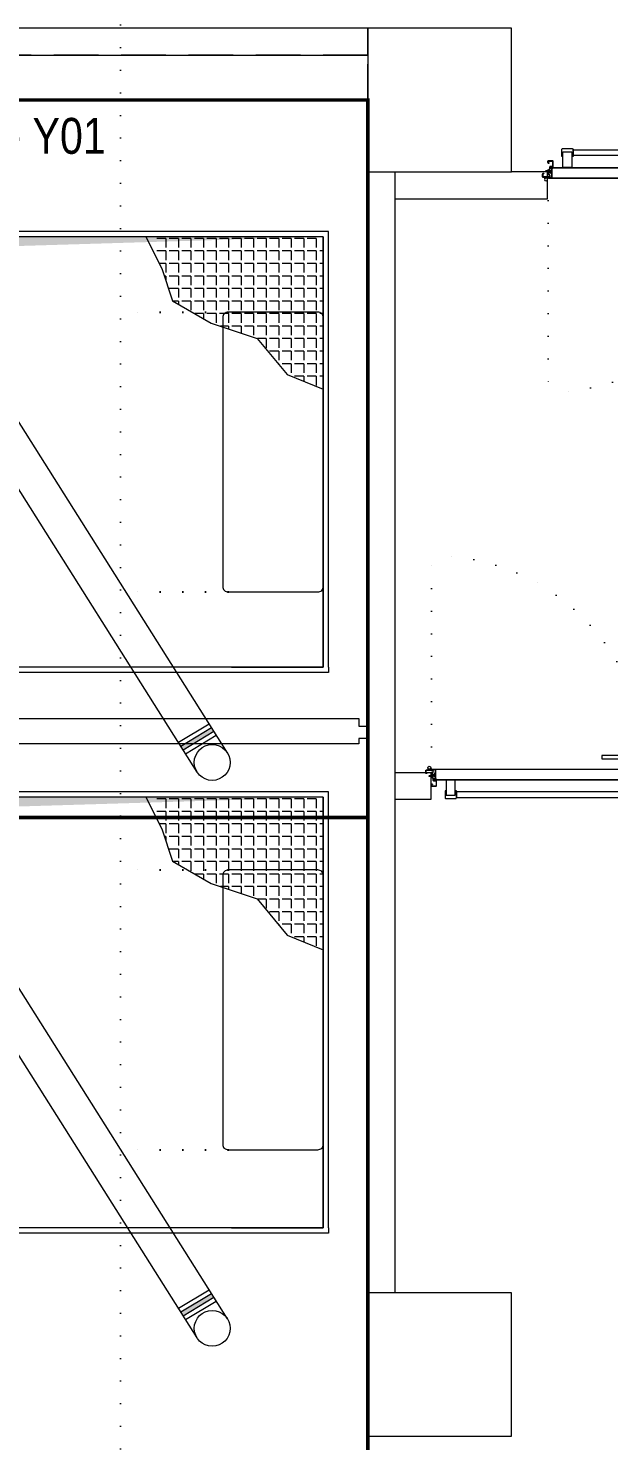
# Model space of a CAD drawing. Header units: metres. Extents: x -13194 to 152406, y -14653 to 29421.
# Drawn here: x 4171 to 4494, y 5682 to 6470 of the extents above; entities that cross this region are included whole.
import ezdxf

# ---------------------------------------------------------------- set-up
doc = ezdxf.new("R2010")
doc.units = ezdxf.units.M
doc.header["$LTSCALE"] = 100
doc.header["$MEASUREMENT"] = 0
doc.linetypes.add('DOT2', pattern=[0.125, 0, -0.125])
doc.linetypes.add('HIDDEN', pattern=[0.375, 0.25, -0.125])
doc.layers.get('0').update_dxf_attribs({"color": 9, "lineweight": 9})
for name, color, linetype, lineweight in [('00', 9, 'Continuous', 9), ('01', 9, 'Continuous', 9), ('06D', 9, 'Continuous', 9), ('10', 9, 'Continuous', 9), ('14', 9, 'Continuous', 9), ('20', 9, 'DOT2', 9), ('21', 9, 'Continuous', 9)]:
    doc.layers.add(name, color=color, linetype=linetype, lineweight=lineweight)
doc.styles.add('MuuM_TEXT-STANDART', font='ARIALN.TTF')

# ---------------------------------------------------------------- blocks, each defined once
blk = doc.blocks.new('p-kolon_80x80')
blk.add_lwpolyline([(-40, -40), (40, -40), (40, 40), (-40, 40)], close=True)
blk = doc.blocks.new('2.bod.sitatik')
at = {"layer": '01'}
for p in [(4400, -2200), (4400, -2905)]:
    blk.add_blockref('p-kolon_80x80', p, dxfattribs=at)
blk = doc.blocks.new('p-işyeri')
at = {"color": 0, "const_width": 2}
blk.add_lwpolyline([(200, 0), (200, 700), (-200, 700), (-200, 0)], close=True, dxfattribs=at)
blk = doc.blocks.new('p-mekanik_boyahane_mahal13')
blk.add_hatch(color=256).paths.add_polyline_path([(515.13, -43.07), (513.8, -40.95), (530.92, -30.6), (532.24, -32.72)])
blk.add_hatch(color=256).paths.add_polyline_path([(515.13, -43.07), (513.8, -40.95), (530.92, -30.6), (532.24, -32.72)])
blk.add_hatch(color=256).paths.add_polyline_path([(515.13, -43.07), (513.8, -40.95), (530.92, -30.6), (532.24, -32.72)])
for p, q in [((596, 246), (0, 246)), ((596, 3), (596, 246)), ((593, 243), (3, 243)), ((494.31, 243), (503.23, 225.37)), ((505.45, 242.09), (500.37, 242.09)), ((505.45, 242.09), (505.45, 237.01)), ((512.43, 242.09), (507.35, 242.09)), ((512.43, 242.09), (512.43, 237.01)), ((519.42, 242.09), (514.34, 242.09)), ((519.42, 242.09), (519.42, 237.01)), ((526.4, 242.09), (521.32, 242.09)), ((526.4, 242.09), (526.4, 237.01)), ((533.39, 242.09), (528.31, 242.09)), ((533.39, 242.09), (533.39, 237.01)), ((540.37, 242.09), (535.29, 242.09)), ((540.37, 242.09), (540.37, 237.01)), ((547.36, 242.09), (542.28, 242.09)), ((547.36, 242.09), (547.36, 237.01)), ((554.34, 242.09), (549.26, 242.09)), ((554.34, 242.09), (554.34, 237.01)), ((561.33, 242.09), (556.25, 242.09)), ((561.33, 242.09), (561.33, 237.01)), ((568.31, 242.09), (563.23, 242.09)), ((568.31, 242.09), (568.31, 237.01)), ((575.3, 242.09), (570.22, 242.09)), ((575.3, 242.09), (575.3, 237.01)), ((582.28, 242.09), (577.2, 242.09)), ((582.28, 242.09), (582.28, 237.01)), ((589.27, 242.09), (584.19, 242.09)), ((589.27, 242.09), (589.27, 237.01)), ((593, 3), (593, 243)), ((505.45, 235.1), (500.37, 235.1)), ((505.45, 235.1), (505.45, 230.02)), ((512.43, 235.1), (507.35, 235.1)), ((512.43, 235.1), (512.43, 230.02)), ((519.42, 235.1), (514.34, 235.1)), ((519.42, 235.1), (519.42, 230.02)), ((526.4, 235.1), (521.32, 235.1)), ((526.4, 235.1), (526.4, 230.02)), ((533.39, 235.1), (528.31, 235.1)), ((533.39, 235.1), (533.39, 230.02)), ((540.37, 235.1), (535.29, 235.1)), ((540.37, 235.1), (540.37, 230.02)), ((547.36, 235.1), (542.28, 235.1)), ((547.36, 235.1), (547.36, 230.02)), ((554.34, 235.1), (549.26, 235.1)), ((554.34, 235.1), (554.34, 230.02)), ((561.33, 235.1), (556.25, 235.1)), ((561.33, 235.1), (561.33, 230.02)), ((568.31, 235.1), (563.23, 235.1)), ((568.31, 235.1), (568.31, 230.02)), ((575.3, 235.1), (570.22, 235.1)), ((575.3, 235.1), (575.3, 230.02)), ((582.28, 235.1), (577.2, 235.1)), ((582.28, 235.1), (582.28, 230.02)), ((589.27, 235.1), (584.19, 235.1)), ((589.27, 235.1), (589.27, 230.02)), ((593, 235.1), (591.17, 235.1)), ((505.45, 228.12), (501.77, 228.12)), ((503.23, 225.37), (509.23, 207.36)), ((505.45, 221.13), (504.64, 221.13)), ((505.45, 228.12), (505.45, 223.04)), ((505.45, 221.13), (505.45, 218.72)), ((512.43, 228.12), (507.35, 228.12)), ((512.43, 221.13), (507.35, 221.13)), ((512.43, 228.12), (512.43, 223.04)), ((512.43, 221.13), (512.43, 216.05)), ((519.42, 228.12), (514.34, 228.12)), ((519.42, 221.13), (514.34, 221.13)), ((519.42, 228.12), (519.42, 223.04)), ((519.42, 221.13), (519.42, 216.05)), ((526.4, 228.12), (521.32, 228.12)), ((526.4, 221.13), (521.32, 221.13)), ((526.4, 228.12), (526.4, 223.04)), ((526.4, 221.13), (526.4, 216.05)), ((533.39, 228.12), (528.31, 228.12)), ((533.39, 221.13), (528.31, 221.13)), ((533.39, 228.12), (533.39, 223.04)), ((533.39, 221.13), (533.39, 216.05)), ((540.37, 228.12), (535.29, 228.12)), ((540.37, 221.13), (535.29, 221.13)), ((540.37, 228.12), (540.37, 223.04)), ((540.37, 221.13), (540.37, 216.05)), ((547.36, 228.12), (542.28, 228.12)), ((547.36, 221.13), (542.28, 221.13)), ((547.36, 228.12), (547.36, 223.04)), ((547.36, 221.13), (547.36, 216.05)), ((554.34, 228.12), (549.26, 228.12)), ((554.34, 221.13), (549.26, 221.13)), ((554.34, 228.12), (554.34, 223.04)), ((554.34, 221.13), (554.34, 216.05)), ((561.33, 228.12), (556.25, 228.12)), ((561.33, 221.13), (556.25, 221.13)), ((561.33, 228.12), (561.33, 223.04)), ((561.33, 221.13), (561.33, 216.05)), ((568.31, 228.12), (563.23, 228.12)), ((568.31, 221.13), (563.23, 221.13)), ((568.31, 228.12), (568.31, 223.04)), ((568.31, 221.13), (568.31, 216.05)), ((575.3, 228.12), (570.22, 228.12)), ((575.3, 221.13), (570.22, 221.13)), ((575.3, 228.12), (575.3, 223.04)), ((575.3, 221.13), (575.3, 216.05)), ((582.28, 228.12), (577.2, 228.12)), ((582.28, 221.13), (577.2, 221.13)), ((582.28, 228.12), (582.28, 223.04)), ((582.28, 221.13), (582.28, 216.05)), ((589.27, 228.12), (584.19, 228.12)), ((589.27, 221.13), (584.19, 221.13)), ((589.27, 228.12), (589.27, 223.04)), ((589.27, 221.13), (589.27, 216.05)), ((593, 228.12), (591.17, 228.12)), ((593, 221.13), (591.17, 221.13)), ((512.43, 214.15), (507.35, 214.15)), ((512.43, 214.15), (512.43, 209.07)), ((519.42, 214.15), (514.34, 214.15)), ((519.42, 214.15), (519.42, 209.07)), ((526.4, 214.15), (521.32, 214.15)), ((526.4, 214.15), (526.4, 209.07)), ((533.39, 214.15), (528.31, 214.15)), ((533.39, 214.15), (533.39, 209.07)), ((540.37, 214.15), (535.29, 214.15)), ((540.37, 214.15), (540.37, 209.07)), ((547.36, 214.15), (542.28, 214.15)), ((547.36, 214.15), (547.36, 209.07)), ((554.34, 214.15), (549.26, 214.15)), ((554.34, 214.15), (554.34, 209.07)), ((561.33, 214.15), (556.25, 214.15)), ((561.33, 214.15), (561.33, 209.07)), ((568.31, 214.15), (563.23, 214.15)), ((568.31, 214.15), (568.31, 209.07)), ((575.3, 214.15), (570.22, 214.15)), ((575.3, 214.15), (575.3, 209.07)), ((582.28, 214.15), (577.2, 214.15)), ((582.28, 214.15), (582.28, 209.07)), ((589.27, 214.15), (584.19, 214.15)), ((589.27, 214.15), (589.27, 209.07)), ((593, 214.15), (591.17, 214.15)), ((509.23, 207.36), (530.66, 194.93)), ((512.43, 207.16), (509.58, 207.16)), ((512.43, 207.16), (512.43, 205.5)), ((519.42, 207.16), (514.34, 207.16)), ((519.42, 207.16), (519.42, 202.08)), ((526.4, 207.16), (521.32, 207.16)), ((526.4, 207.16), (526.4, 202.08)), ((533.39, 207.16), (528.31, 207.16)), ((533.39, 207.16), (533.39, 202.08)), ((540.37, 207.16), (535.29, 207.16)), ((540.37, 207.16), (540.37, 202.08)), ((547.36, 207.16), (542.28, 207.16)), ((547.36, 207.16), (547.36, 202.08)), ((554.34, 207.16), (549.26, 207.16)), ((554.34, 207.16), (554.34, 202.08)), ((561.33, 207.16), (556.25, 207.16)), ((561.33, 207.16), (561.33, 202.08)), ((568.31, 207.16), (563.23, 207.16)), ((568.31, 207.16), (568.31, 202.08)), ((575.3, 207.16), (570.22, 207.16)), ((575.3, 207.16), (575.3, 202.08)), ((582.28, 207.16), (577.2, 207.16)), ((582.28, 207.16), (582.28, 202.08)), ((589.27, 207.16), (584.19, 207.16)), ((589.27, 207.16), (589.27, 202.08)), ((593, 207.16), (591.17, 207.16)), ((526.4, 200.18), (521.61, 200.18)), ((526.4, 200.18), (526.4, 197.4)), ((533.39, 200.18), (528.31, 200.18)), ((533.39, 200.18), (533.39, 195.1)), ((540.37, 200.18), (535.29, 200.18)), ((540.37, 200.18), (540.37, 195.1)), ((547.36, 200.18), (542.28, 200.18)), ((547.36, 200.18), (547.36, 195.1)), ((554.34, 200.18), (549.26, 200.18)), ((554.34, 200.18), (554.34, 195.1)), ((561.33, 200.18), (556.25, 200.18)), ((561.33, 200.18), (561.33, 195.1)), ((568.31, 200.18), (563.23, 200.18)), ((568.31, 200.18), (568.31, 195.1)), ((575.3, 200.18), (570.22, 200.18)), ((575.3, 200.18), (575.3, 195.1)), ((582.28, 200.18), (577.2, 200.18)), ((582.28, 200.18), (582.28, 195.1)), ((589.27, 200.18), (584.19, 200.18)), ((589.27, 200.18), (589.27, 195.1)), ((593, 200.18), (591.17, 200.18)), ((530.66, 194.93), (556.37, 186.35)), ((540.37, 193.19), (535.87, 193.19)), ((540.37, 193.19), (540.37, 191.69)), ((547.36, 193.19), (542.28, 193.19)), ((547.36, 193.19), (547.36, 189.36)), ((554.34, 193.19), (549.26, 193.19)), ((554.34, 193.19), (554.34, 188.11)), ((561.33, 193.19), (556.25, 193.19)), ((561.33, 193.19), (561.33, 188.11)), ((568.31, 193.19), (563.23, 193.19)), ((568.31, 193.19), (568.31, 188.11)), ((575.3, 193.19), (570.22, 193.19)), ((575.3, 193.19), (575.3, 188.11)), ((582.28, 193.19), (577.2, 193.19)), ((582.28, 193.19), (582.28, 188.11)), ((589.27, 193.19), (584.19, 193.19)), ((589.27, 193.19), (589.27, 188.11)), ((593, 193.19), (591.17, 193.19)), ((556.37, 186.35), (573.09, 166.2)), ((561.33, 186.21), (556.5, 186.21)), ((561.33, 186.21), (561.33, 181.13)), ((568.31, 186.21), (563.23, 186.21)), ((568.31, 186.21), (568.31, 181.13)), ((575.3, 186.21), (570.22, 186.21)), ((575.3, 186.21), (575.3, 181.13)), ((582.28, 186.21), (577.2, 186.21)), ((582.28, 186.21), (582.28, 181.13)), ((589.27, 186.21), (584.19, 186.21)), ((589.27, 186.21), (589.27, 181.13)), ((593, 186.21), (591.17, 186.21)), ((568.31, 179.22), (563.23, 179.22)), ((568.31, 179.22), (568.31, 174.14)), ((575.3, 179.22), (570.22, 179.22)), ((575.3, 179.22), (575.3, 174.14)), ((582.28, 179.22), (577.2, 179.22)), ((582.28, 179.22), (582.28, 174.14)), ((589.27, 179.22), (584.19, 179.22)), ((589.27, 179.22), (589.27, 174.14)), ((593, 179.22), (591.17, 179.22)), ((568.31, 172.24), (568.08, 172.24)), ((568.31, 172.24), (568.31, 171.96)), ((575.3, 172.24), (570.22, 172.24)), ((573.09, 166.2), (593, 158.04)), ((575.3, 172.24), (575.3, 167.16)), ((582.28, 172.24), (577.2, 172.24)), ((582.28, 172.24), (582.28, 167.16)), ((589.27, 172.24), (584.19, 172.24)), ((589.27, 172.24), (589.27, 167.16)), ((593, 172.24), (591.17, 172.24)), ((539.77, -44.78), (411.87, 158.06)), ((539.77, -44.78), (411.87, 158.06)), ((582.28, 165.25), (577.2, 165.25)), ((582.28, 165.25), (582.28, 162.25)), ((589.27, 165.25), (584.19, 165.25)), ((589.27, 165.25), (589.27, 160.17)), ((593, 165.25), (591.17, 165.25)), ((522.85, -55.45), (399.94, 139.49)), ((522.85, -55.45), (399.94, 139.49)), ((512.57, -38.77), (529.52, -28.53)), ((512.57, -38.77), (529.52, -28.53)), ((512.57, -38.77), (529.52, -28.53)), ((513.8, -40.95), (530.92, -30.6)), ((513.8, -40.95), (530.92, -30.6)), ((513.8, -40.95), (530.92, -30.6)), ((515.13, -43.07), (532.24, -32.72)), ((515.13, -43.07), (532.24, -32.72)), ((515.13, -43.07), (532.24, -32.72)), ((516.45, -45.19), (533.57, -34.84)), ((516.45, -45.19), (533.57, -34.84)), ((516.45, -45.19), (533.57, -34.84))]:
    blk.add_line(p, q)
for points in [[(593, 243), (593, 3), (542.11, 3), (593, 3), (3, 3)], [(596, 3), (596, 0), (0, 0)]]:
    blk.add_lwpolyline(points)
blk.add_circle((531.28, -50.07), 10)
blk.add_circle((531.28, -50.07), 10)
blk.add_circle((531.28, -50.07), 10)
blk.add_solid([(593, 243), (3, 243), (15.71, 225.53), (3, 11)])
blk = doc.blocks.new('p-mekanik_boyahane_mahal14')
blk.add_hatch(color=256).paths.add_polyline_path([(515.13, -46.07), (513.8, -43.95), (530.92, -33.6), (532.24, -35.72)])
blk.add_hatch(color=256).paths.add_polyline_path([(515.13, -46.07), (513.8, -43.95), (530.92, -33.6), (532.24, -35.72)])
blk.add_hatch(color=256).paths.add_polyline_path([(515.13, -46.07), (513.8, -43.95), (530.92, -33.6), (532.24, -35.72)])
for p, q in [((596, 246), (0, 246)), ((596, 3), (596, 246)), ((593, 243), (3, 243)), ((494.31, 243), (503.23, 225.37)), ((505.45, 242.09), (500.37, 242.09)), ((505.45, 242.09), (505.45, 237.01)), ((512.43, 242.09), (507.35, 242.09)), ((512.43, 242.09), (512.43, 237.01)), ((519.42, 242.09), (514.34, 242.09)), ((519.42, 242.09), (519.42, 237.01)), ((526.4, 242.09), (521.32, 242.09)), ((526.4, 242.09), (526.4, 237.01)), ((533.39, 242.09), (528.31, 242.09)), ((533.39, 242.09), (533.39, 237.01)), ((540.37, 242.09), (535.29, 242.09)), ((540.37, 242.09), (540.37, 237.01)), ((547.36, 242.09), (542.28, 242.09)), ((547.36, 242.09), (547.36, 237.01)), ((554.34, 242.09), (549.26, 242.09)), ((554.34, 242.09), (554.34, 237.01)), ((561.33, 242.09), (556.25, 242.09)), ((561.33, 242.09), (561.33, 237.01)), ((568.31, 242.09), (563.23, 242.09)), ((568.31, 242.09), (568.31, 237.01)), ((575.3, 242.09), (570.22, 242.09)), ((575.3, 242.09), (575.3, 237.01)), ((582.28, 242.09), (577.2, 242.09)), ((582.28, 242.09), (582.28, 237.01)), ((589.27, 242.09), (584.19, 242.09)), ((589.27, 242.09), (589.27, 237.01)), ((593, 3), (593, 243)), ((593, 243), (593, 3)), ((505.45, 235.1), (500.37, 235.1)), ((505.45, 235.1), (505.45, 230.02)), ((512.43, 235.1), (507.35, 235.1)), ((512.43, 235.1), (512.43, 230.02)), ((519.42, 235.1), (514.34, 235.1)), ((519.42, 235.1), (519.42, 230.02)), ((526.4, 235.1), (521.32, 235.1)), ((526.4, 235.1), (526.4, 230.02)), ((533.39, 235.1), (528.31, 235.1)), ((533.39, 235.1), (533.39, 230.02)), ((540.37, 235.1), (535.29, 235.1)), ((540.37, 235.1), (540.37, 230.02)), ((547.36, 235.1), (542.28, 235.1)), ((547.36, 235.1), (547.36, 230.02)), ((554.34, 235.1), (549.26, 235.1)), ((554.34, 235.1), (554.34, 230.02)), ((561.33, 235.1), (556.25, 235.1)), ((561.33, 235.1), (561.33, 230.02)), ((568.31, 235.1), (563.23, 235.1)), ((568.31, 235.1), (568.31, 230.02)), ((575.3, 235.1), (570.22, 235.1)), ((575.3, 235.1), (575.3, 230.02)), ((582.28, 235.1), (577.2, 235.1)), ((582.28, 235.1), (582.28, 230.02)), ((589.27, 235.1), (584.19, 235.1)), ((589.27, 235.1), (589.27, 230.02)), ((593, 235.1), (591.17, 235.1)), ((505.45, 228.12), (501.77, 228.12)), ((503.23, 225.37), (509.23, 207.36)), ((505.45, 221.13), (504.64, 221.13)), ((505.45, 228.12), (505.45, 223.04)), ((505.45, 221.13), (505.45, 218.72)), ((512.43, 228.12), (507.35, 228.12)), ((512.43, 221.13), (507.35, 221.13)), ((512.43, 228.12), (512.43, 223.04)), ((512.43, 221.13), (512.43, 216.05)), ((519.42, 228.12), (514.34, 228.12)), ((519.42, 221.13), (514.34, 221.13)), ((519.42, 228.12), (519.42, 223.04)), ((519.42, 221.13), (519.42, 216.05)), ((526.4, 228.12), (521.32, 228.12)), ((526.4, 221.13), (521.32, 221.13)), ((526.4, 228.12), (526.4, 223.04)), ((526.4, 221.13), (526.4, 216.05)), ((533.39, 228.12), (528.31, 228.12)), ((533.39, 221.13), (528.31, 221.13)), ((533.39, 228.12), (533.39, 223.04)), ((533.39, 221.13), (533.39, 216.05)), ((540.37, 228.12), (535.29, 228.12)), ((540.37, 221.13), (535.29, 221.13)), ((540.37, 228.12), (540.37, 223.04)), ((540.37, 221.13), (540.37, 216.05)), ((547.36, 228.12), (542.28, 228.12)), ((547.36, 221.13), (542.28, 221.13)), ((547.36, 228.12), (547.36, 223.04)), ((547.36, 221.13), (547.36, 216.05)), ((554.34, 228.12), (549.26, 228.12)), ((554.34, 221.13), (549.26, 221.13)), ((554.34, 228.12), (554.34, 223.04)), ((554.34, 221.13), (554.34, 216.05)), ((561.33, 228.12), (556.25, 228.12)), ((561.33, 221.13), (556.25, 221.13)), ((561.33, 228.12), (561.33, 223.04)), ((561.33, 221.13), (561.33, 216.05)), ((568.31, 228.12), (563.23, 228.12)), ((568.31, 221.13), (563.23, 221.13)), ((568.31, 228.12), (568.31, 223.04)), ((568.31, 221.13), (568.31, 216.05)), ((575.3, 228.12), (570.22, 228.12)), ((575.3, 221.13), (570.22, 221.13)), ((575.3, 228.12), (575.3, 223.04)), ((575.3, 221.13), (575.3, 216.05)), ((582.28, 228.12), (577.2, 228.12)), ((582.28, 221.13), (577.2, 221.13)), ((582.28, 228.12), (582.28, 223.04)), ((582.28, 221.13), (582.28, 216.05)), ((589.27, 228.12), (584.19, 228.12)), ((589.27, 221.13), (584.19, 221.13)), ((589.27, 228.12), (589.27, 223.04)), ((589.27, 221.13), (589.27, 216.05)), ((593, 228.12), (591.17, 228.12)), ((593, 221.13), (591.17, 221.13)), ((512.43, 214.15), (507.35, 214.15)), ((512.43, 214.15), (512.43, 209.07)), ((519.42, 214.15), (514.34, 214.15)), ((519.42, 214.15), (519.42, 209.07)), ((526.4, 214.15), (521.32, 214.15)), ((526.4, 214.15), (526.4, 209.07)), ((533.39, 214.15), (528.31, 214.15)), ((533.39, 214.15), (533.39, 209.07)), ((540.37, 214.15), (535.29, 214.15)), ((540.37, 214.15), (540.37, 209.07)), ((547.36, 214.15), (542.28, 214.15)), ((547.36, 214.15), (547.36, 209.07)), ((554.34, 214.15), (549.26, 214.15)), ((554.34, 214.15), (554.34, 209.07)), ((561.33, 214.15), (556.25, 214.15)), ((561.33, 214.15), (561.33, 209.07)), ((568.31, 214.15), (563.23, 214.15)), ((568.31, 214.15), (568.31, 209.07)), ((575.3, 214.15), (570.22, 214.15)), ((575.3, 214.15), (575.3, 209.07)), ((582.28, 214.15), (577.2, 214.15)), ((582.28, 214.15), (582.28, 209.07)), ((589.27, 214.15), (584.19, 214.15)), ((589.27, 214.15), (589.27, 209.07)), ((593, 214.15), (591.17, 214.15)), ((509.23, 207.36), (530.66, 194.93)), ((512.43, 207.16), (509.58, 207.16)), ((512.43, 207.16), (512.43, 205.5)), ((519.42, 207.16), (514.34, 207.16)), ((519.42, 207.16), (519.42, 202.08)), ((526.4, 207.16), (521.32, 207.16)), ((526.4, 207.16), (526.4, 202.08)), ((533.39, 207.16), (528.31, 207.16)), ((533.39, 207.16), (533.39, 202.08)), ((540.37, 207.16), (535.29, 207.16)), ((540.37, 207.16), (540.37, 202.08)), ((547.36, 207.16), (542.28, 207.16)), ((547.36, 207.16), (547.36, 202.08)), ((554.34, 207.16), (549.26, 207.16)), ((554.34, 207.16), (554.34, 202.08)), ((561.33, 207.16), (556.25, 207.16)), ((561.33, 207.16), (561.33, 202.08)), ((568.31, 207.16), (563.23, 207.16)), ((568.31, 207.16), (568.31, 202.08)), ((575.3, 207.16), (570.22, 207.16)), ((575.3, 207.16), (575.3, 202.08)), ((582.28, 207.16), (577.2, 207.16)), ((582.28, 207.16), (582.28, 202.08)), ((589.27, 207.16), (584.19, 207.16)), ((589.27, 207.16), (589.27, 202.08)), ((593, 207.16), (591.17, 207.16)), ((526.4, 200.18), (521.61, 200.18)), ((526.4, 200.18), (526.4, 197.4)), ((533.39, 200.18), (528.31, 200.18)), ((533.39, 200.18), (533.39, 195.1)), ((540.37, 200.18), (535.29, 200.18)), ((540.37, 200.18), (540.37, 195.1)), ((547.36, 200.18), (542.28, 200.18)), ((547.36, 200.18), (547.36, 195.1)), ((554.34, 200.18), (549.26, 200.18)), ((554.34, 200.18), (554.34, 195.1)), ((561.33, 200.18), (556.25, 200.18)), ((561.33, 200.18), (561.33, 195.1)), ((568.31, 200.18), (563.23, 200.18)), ((568.31, 200.18), (568.31, 195.1)), ((575.3, 200.18), (570.22, 200.18)), ((575.3, 200.18), (575.3, 195.1)), ((582.28, 200.18), (577.2, 200.18)), ((582.28, 200.18), (582.28, 195.1)), ((589.27, 200.18), (584.19, 200.18)), ((589.27, 200.18), (589.27, 195.1)), ((593, 200.18), (591.17, 200.18)), ((530.66, 194.93), (556.37, 186.35)), ((540.37, 193.19), (535.87, 193.19)), ((540.37, 193.19), (540.37, 191.69)), ((547.36, 193.19), (542.28, 193.19)), ((547.36, 193.19), (547.36, 189.36)), ((554.34, 193.19), (549.26, 193.19)), ((554.34, 193.19), (554.34, 188.11)), ((561.33, 193.19), (556.25, 193.19)), ((561.33, 193.19), (561.33, 188.11)), ((568.31, 193.19), (563.23, 193.19)), ((568.31, 193.19), (568.31, 188.11)), ((575.3, 193.19), (570.22, 193.19)), ((575.3, 193.19), (575.3, 188.11)), ((582.28, 193.19), (577.2, 193.19)), ((582.28, 193.19), (582.28, 188.11)), ((589.27, 193.19), (584.19, 193.19)), ((589.27, 193.19), (589.27, 188.11)), ((593, 193.19), (591.17, 193.19)), ((556.37, 186.35), (573.09, 166.2)), ((561.33, 186.21), (556.5, 186.21)), ((561.33, 186.21), (561.33, 181.13)), ((568.31, 186.21), (563.23, 186.21)), ((568.31, 186.21), (568.31, 181.13)), ((575.3, 186.21), (570.22, 186.21)), ((575.3, 186.21), (575.3, 181.13)), ((582.28, 186.21), (577.2, 186.21)), ((582.28, 186.21), (582.28, 181.13)), ((589.27, 186.21), (584.19, 186.21)), ((589.27, 186.21), (589.27, 181.13)), ((593, 186.21), (591.17, 186.21)), ((568.31, 179.22), (563.23, 179.22)), ((568.31, 179.22), (568.31, 174.14)), ((575.3, 179.22), (570.22, 179.22)), ((575.3, 179.22), (575.3, 174.14)), ((582.28, 179.22), (577.2, 179.22)), ((582.28, 179.22), (582.28, 174.14)), ((589.27, 179.22), (584.19, 179.22)), ((589.27, 179.22), (589.27, 174.14)), ((593, 179.22), (591.17, 179.22)), ((568.31, 172.24), (568.08, 172.24)), ((568.31, 172.24), (568.31, 171.96)), ((575.3, 172.24), (570.22, 172.24)), ((573.09, 166.2), (593, 158.04)), ((575.3, 172.24), (575.3, 167.16)), ((582.28, 172.24), (577.2, 172.24)), ((582.28, 172.24), (582.28, 167.16)), ((589.27, 172.24), (584.19, 172.24)), ((589.27, 172.24), (589.27, 167.16)), ((593, 172.24), (591.17, 172.24)), ((582.28, 165.25), (577.2, 165.25)), ((582.28, 165.25), (582.28, 162.25)), ((589.27, 165.25), (584.19, 165.25)), ((589.27, 165.25), (589.27, 160.17)), ((593, 165.25), (591.17, 165.25)), ((539.77, -47.78), (411.87, 155.06)), ((539.77, -47.78), (411.87, 155.06)), ((522.85, -58.45), (399.94, 136.49)), ((522.85, -58.45), (399.94, 136.49)), ((596, 0), (0, 0)), ((593, 3), (3, 3)), ((593, 3), (542.11, 3)), ((542.11, 3), (593, 3)), ((596, 3), (596, 0)), ((512.57, -41.77), (529.52, -31.53)), ((512.57, -41.77), (529.52, -31.53)), ((512.57, -41.77), (529.52, -31.53)), ((513.8, -43.95), (530.92, -33.6)), ((513.8, -43.95), (530.92, -33.6)), ((513.8, -43.95), (530.92, -33.6)), ((515.13, -46.07), (532.24, -35.72)), ((515.13, -46.07), (532.24, -35.72)), ((515.13, -46.07), (532.24, -35.72)), ((516.45, -48.19), (533.57, -37.84)), ((516.45, -48.19), (533.57, -37.84)), ((516.45, -48.19), (533.57, -37.84))]:
    blk.add_line(p, q)
blk.add_circle((531.28, -53.07), 10)
blk.add_circle((531.28, -53.07), 10)
blk.add_circle((531.28, -53.07), 10)
blk.add_solid([(593, 243), (3, 243), (15.71, 225.53), (3, 11)])
blk = doc.blocks.new('*U19')
at = {"ltscale": 15}
for p, q in [((-24.9, 0.9), (-25.7, 0)), ((-24.9, -0.9), (-25.7, 0)), ((-22.9, 1.5), (-24.9, 0.9)), ((-22.9, 1.5), (-22.9, -1.5)), ((-21.2, -2.7), (-18.1, 2.8)), ((-21, -2.7), (-17.9, 2.7)), ((-19.7, -2.7), (-16.6, 2.8)), ((-19.5, -2.7), (-16.4, 2.7)), ((-18.5, 1.5), (-18.3, 2)), ((-18.2, -2.7), (-15.1, 2.8)), ((-18, -2.7), (-14.9, 2.7)), ((-17, 1.5), (-16.8, 2)), ((-16.7, -2.7), (-13.6, 2.8)), ((-16.5, -2.7), (-13.4, 2.7)), ((-15.5, 1.5), (-15.3, 2)), ((-15.2, -2.7), (-12.1, 2.8)), ((-15, -2.7), (-11.9, 2.7)), ((-14, 1.5), (-13.8, 2)), ((-13.7, -2.7), (-10.6, 2.8)), ((-13.5, -2.7), (-10.4, 2.7)), ((-12.5, 1.5), (-12.3, 2)), ((-12.2, -2.7), (-9.1, 2.8)), ((-12, -2.7), (-8.9, 2.7)), ((-11, 1.5), (-10.8, 2)), ((-10.7, -2.7), (-7.6, 2.8)), ((-10.5, -2.7), (-7.4, 2.7)), ((-9.5, 1.5), (-9.3, 2)), ((-9.2, -2.7), (-6.1, 2.8)), ((-9, -2.7), (-5.9, 2.7)), ((-8, 1.5), (-7.8, 2)), ((-7.7, -2.7), (-4.6, 2.8)), ((-7.5, -2.7), (-4.4, 2.7)), ((-6.5, 1.5), (-6.3, 2)), ((-6.2, -2.7), (-3.1, 2.8)), ((-6, -2.7), (-2.9, 2.7)), ((-5, 1.5), (-4.8, 2)), ((-4.7, -2.7), (-1.6, 2.8)), ((-4.5, -2.7), (-1.4, 2.7)), ((-3.5, 1.5), (-3.3, 2)), ((-2, 1.5), (-1.8, 2)), ((-0.5, 4.2), (-1.5, 1.5)), ((0, 0.5), (-0.6, 0.5)), ((-24.9, -0.9), (-22.9, -1.5)), ((-8.6, -1.5), (-22.9, -1.5)), ((-21.2, -2.7), (-20.9, -1.5)), ((-20.3, -1.5), (-19.1, -1.5)), ((-19.7, -2.7), (-19.4, -1.5)), ((-18.8, -1.5), (-17.6, -1.5)), ((-18.2, -2.7), (-17.9, -1.5)), ((-17.3, -1.5), (-16.1, -1.5)), ((-16.7, -2.7), (-16.4, -1.5)), ((-15.8, -1.5), (-14.6, -1.5)), ((-15.2, -2.7), (-14.9, -1.5)), ((-14.3, -1.5), (-13.1, -1.5)), ((-13.7, -2.7), (-13.4, -1.5)), ((-12.8, -1.5), (-11.6, -1.5)), ((-12.2, -2.7), (-11.9, -1.5)), ((-11.3, -1.5), (-10.1, -1.5)), ((-10.7, -2.7), (-10.4, -1.5)), ((-9.8, -1.5), (-8.6, -1.5)), ((-9.2, -2.7), (-8.9, -1.5)), ((-8.3, -1.5), (-7.1, -1.5)), ((-7.7, -2.7), (-7.4, -1.5)), ((-6.8, -1.5), (-5.6, -1.5)), ((-6.2, -2.7), (-5.9, -1.5)), ((-5.3, -1.5), (-4.1, -1.5)), ((-4.7, -2.7), (-4.4, -1.5)), ((-3.8, -1.5), (-2.1, -1.5)), ((-0.5, -4.2), (-1.5, -1.5)), ((0, -0.5), (-0.6, -0.5))]:
    blk.add_line(p, q, dxfattribs=at)
for p, q in [((-6.9, 1.5), (-22.9, 1.5)), ((-17.4, 1.5), (-18.6, 1.5)), ((-15.9, 1.5), (-17.1, 1.5)), ((-14.4, 1.5), (-15.6, 1.5)), ((-12.9, 1.5), (-14.1, 1.5)), ((-11.4, 1.5), (-12.6, 1.5)), ((-9.9, 1.5), (-11.1, 1.5)), ((-8.4, 1.5), (-9.6, 1.5)), ((-6.9, 1.5), (-8.1, 1.5)), ((-5.4, 1.5), (-6.6, 1.5)), ((-3.9, 1.5), (-5.1, 1.5)), ((-2.4, 1.5), (-3.6, 1.5)), ((-1.5, 1.5), (-2.1, 1.5)), ((0, 0.5), (0, 4.1)), ((-1.5, -1.5), (-2.1, -1.5)), ((0, -0.5), (0, -4.1))]:
    blk.add_line(p, q)
for centre, radius, start, end in [((-26, 3.9), 3.92, 274.361, 322.10246), ((-26, -3.9), 3.92, 37.89754, 85.639), ((-18, 2.8), 0.0971, 330.32042, 150.32042), ((-16.5, 2.8), 0.0971, 330.32042, 150.32042), ((-15, 2.8), 0.0971, 330.32042, 150.32042), ((-13.5, 2.8), 0.0971, 330.32042, 150.32042), ((-12, 2.8), 0.0971, 330.32042, 150.32042), ((-10.5, 2.8), 0.0971, 330.32042, 150.32042), ((-9, 2.8), 0.0971, 330.32042, 150.32042), ((-7.5, 2.8), 0.0971, 330.32042, 150.32042), ((-6, 2.8), 0.0971, 330.32042, 150.32042), ((-4.5, 2.8), 0.0971, 330.32042, 150.32042), ((-3, 2.8), 0.0971, 330.32042, 150.32042), ((-1.5, 2.8), 0.0971, 330.32042, 150.32042), ((-0.6, 0), 0.486, 90, 270), ((-0.3, 4.1), 0.25, 0, 150.08641), ((-21.1, -2.7), 0.0971, 150.32042, 330.32042), ((-19.6, -2.7), 0.0971, 150.32042, 330.32042), ((-18.1, -2.7), 0.0971, 150.32042, 330.32042), ((-16.6, -2.7), 0.0971, 150.32042, 330.32042), ((-15.1, -2.7), 0.0971, 150.32042, 330.32042), ((-13.6, -2.7), 0.0971, 150.32042, 330.32042), ((-12.1, -2.7), 0.0971, 150.32042, 330.32042), ((-10.6, -2.7), 0.0971, 150.32042, 330.32042), ((-9.1, -2.7), 0.0971, 150.32042, 330.32042), ((-7.6, -2.7), 0.0971, 150.32042, 330.32042), ((-6.1, -2.7), 0.0971, 150.32042, 330.32042), ((-4.6, -2.7), 0.0971, 150.32042, 330.32042), ((-0.3, -4.1), 0.25, 209.91359, 0)]:
    blk.add_arc(centre, radius, start, end, dxfattribs=at)
blk = doc.blocks.new('conta')
at = {"ltscale": 10}
for p, q in [((-2649.88, 5344.46), (-2649.78, 5344.3)), ((-2649.87, 5345.53), (-2649.81, 5345.61)), ((-2649.78, 5344.3), (-2649.74, 5344.3)), ((-2649.72, 5345.4), (-2649.28, 5345.4)), ((-2649.25, 5345.41), (-2649.09, 5345.51)), ((-2648.97, 5344.05), (-2648.78, 5343.8)), ((-2648.87, 5344.09), (-2648.7, 5343.86)), ((-2648.83, 5344.87), (-2648.56, 5345.24)), ((-2648.77, 5345.12), (-2648.63, 5345.3)), ((-2648.71, 5343.79), (-2648.71, 5343.79)), ((-2648.56, 5345.31), (-2648.56, 5345.31))]:
    blk.add_line(p, q, dxfattribs=at)
for centre, radius, start, end in [((-2653.03, 5345), 3.19, 350.46739, 8.93723), ((-2649.87, 5344.47), 0.02, 170.46739, 213.74513), ((-2649.83, 5345.5), 0.05, 140.63452, 188.93723), ((-2649.74, 5345.58), 0.0696, 22.24275, 159.25804), ((-2650.94, 5345.01), 1.24, 340.33821, 16.77718), ((-2649.74, 5344.58), 0.03, 160.33821, 273.26661), ((-2649.72, 5345.37), 0.03, 90, 196.77718), ((-2649.56, 5341.55), 3.01, 80.43616, 93.26661), ((-2649.28, 5345.45), 0.05, 270, 303.00619), ((-2649.22, 5344.14), 0.231, 353.95711, 81.90038), ((-2649.08, 5345.49), 0.03, 4.79721, 123.00619), ((-2649.06, 5344.54), 0.03, 260.43616, 338.70659), ((-2650.22, 5344.99), 1.27, 338.70659, 23.04177), ((-2648.89, 5344.11), 0.1, 173.95711, 217.26527), ((-2649.01, 5345.57), 0.05, 18.79511, 42.1429), ((-2651.17, 5344.83), 2.33, 7.58966, 18.79511), ((-2658.2, 5345.19), 9.36, 353.68569, 357.8537), ((-2648.79, 5344.15), 0.1, 173.68569, 217.26527), ((-2648.81, 5345.15), 0.05, 187.58966, 322.73473), ((-2648.79, 5344.84), 0.05, 142.73473, 180.2669), ((-2648.74, 5343.83), 0.05, 217.26527, 307.26527), ((-2648.74, 5343.83), 0.05, 307.26527, 37.26527), ((-2648.59, 5345.27), 0.05, 52.73473, 142.73473), ((-2648.59, 5345.27), 0.05, 322.73473, 52.73473)]:
    blk.add_arc(centre, radius, start, end, dxfattribs=at)
for points, knots in [([(-2649.74, 5344.31), (-2649.74, 5344.34), (-2649.7, 5344.52), (-2649.59, 5344.33), (-2649.34, 5344.36), (-2649.23, 5344.37), (-2649.18, 5344.37)], [0, 0, 0, 0, 0.1008757, 0.3841126, 0.5436166, 0.6906785, 0.6906785, 0.6906785, 0.6906785]), ([(-2648.98, 5345.6), (-2649, 5345.63), (-2649.09, 5345.71), (-2649.23, 5345.44), (-2649.32, 5345.74), (-2649.39, 5345.46), (-2649.51, 5345.75), (-2649.59, 5345.5), (-2649.65, 5345.57), (-2649.68, 5345.61)], [0.0086373, 0.0086373, 0.0086373, 0.0086373, 0.1097304, 0.3133405, 0.4430081, 0.5658764, 0.7165186, 0.8527974, 0.9648495, 0.9648495, 0.9648495, 0.9648495])]:
    blk.add_open_spline(points, degree=3, knots=knots, dxfattribs=at)
blk = doc.blocks.new('p-yn_sackasa')
at = {"layer": '10', "linetype": 'Continuous'}
for p, q in [((-2.19, 0), (-2.19, -0.15)), ((0, 6.16), (0, 6.9)), ((0.01, 6.9), (0.01, 6.15)), ((0.14, 6.9), (0.14, 6.16)), ((0.15, 6.9), (0.15, 6.16)), ((2.69, 7.16), (0.26, 7.16)), ((2.69, 7.15), (0.26, 7.15)), ((2.69, 7.02), (0.26, 7.02)), ((0.26, 7.01), (2.69, 7.01)), ((0.26, 6.05), (0.76, 6.05)), ((0.75, 6.04), (0.26, 6.04)), ((0.26, 5.91), (0.75, 5.91)), ((0.76, 5.9), (0.26, 5.9)), ((0.67, -0.71), (0.67, 2.27)), ((0.69, -0.71), (0.69, 2.27)), ((0.75, 5.91), (0.75, 6.04)), ((0.76, 5.9), (0.76, 6.05)), ((0.81, -0.71), (0.81, 2.27)), ((0.83, -0.71), (0.83, 2.27)), ((0.92, 2.33), (0.95, 2.32)), ((0.93, 2.34), (0.95, 2.33)), ((1.01, 2.46), (0.99, 2.47)), ((0.99, 2.46), (1.01, 2.45)), ((1.11, 2.52), (1.11, 3.73)), ((1.12, 2.52), (1.12, 3.73)), ((1.25, 3.73), (1.25, 2.52)), ((1.26, 2.52), (1.26, 3.73)), ((1.37, 3.98), (2.49, 3.98)), ((2.49, 3.97), (1.37, 3.97)), ((1.37, 3.84), (2.49, 3.84)), ((2.49, 3.83), (1.37, 3.83)), ((2.6, 3.69), (2.5, 3.36)), ((2.51, 3.35), (2.61, 3.69)), ((2.73, 3.65), (2.63, 3.32)), ((2.74, 3.64), (2.64, 3.31)), ((2.8, 3.29), (2.8, 6.9)), ((2.81, 3.29), (2.81, 6.9)), ((2.94, 3.29), (2.94, 6.9)), ((2.95, 3.29), (2.95, 6.9)), ((-2.95, -0.25), (-2.95, -1.75)), ((-2.94, -1.75), (-2.94, -0.25)), ((-2.81, -0.25), (-2.81, -1.75)), ((-2.8, -0.25), (-2.8, -1.75)), ((-2.19, 0), (-2.7, 0)), ((-2.2, -0.01), (-2.7, -0.01)), ((-2.2, -0.14), (-2.7, -0.14)), ((-2.19, -0.15), (-2.7, -0.15)), ((1.01, -1.85), (-2.7, -1.85)), ((1.01, -1.86), (-2.7, -1.86)), ((-2.7, -1.99), (1.01, -1.99)), ((1.01, -2), (-2.7, -2)), ((-2.2, -0.14), (-2.2, -0.01)), ((0.92, -0.77), (0.95, -0.76)), ((0.93, -0.78), (0.95, -0.77)), ((0.99, -0.89), (1.01, -0.88)), ((1.01, -0.89), (0.99, -0.91)), ((1.11, -0.96), (1.11, -1.75)), ((1.12, -0.96), (1.12, -1.75)), ((1.25, -0.96), (1.25, -1.75)), ((1.26, -0.96), (1.26, -1.75))]:
    blk.add_line(p, q, dxfattribs=at)
for points in [[(0.15, 2.14), (0.67, 2.14), (0.67, -0.54), (0.15, -0.54)], [(0.15, 2.14), (0.41, 2.14), (0.41, -0.54), (0.15, -0.54)]]:
    blk.add_lwpolyline(points, close=True, dxfattribs=at)
for centre, radius, start, end in [((0.26, 6.9), 0.261, 90, 180), ((0.26, 6.16), 0.261, 180, 270), ((0.26, 6.9), 0.249, 90, 180), ((0.26, 6.16), 0.249, 181.34499, 271.35021), ((0.26, 6.9), 0.122, 90, 180), ((0.26, 6.16), 0.122, 180, 270), ((0.26, 6.9), 0.11, 90, 180), ((0.26, 6.16), 0.11, 180, 270), ((0.89, 2.27), 0.219, 63.21528, 180), ((0.89, 2.27), 0.206, 63.21689, 180), ((0.89, 2.27), 0.0801, 63.21502, 180), ((0.89, 2.27), 0.0674, 63.21445, 180), ((1.04, 2.52), 0.206, 243.2197, 0), ((1.04, 2.52), 0.219, 243.21479, 0), ((1.04, 2.52), 0.0801, 243.22028, 0), ((1.04, 2.52), 0.0674, 243.21287, 0), ((1.37, 3.73), 0.253, 90, 180), ((1.37, 3.73), 0.24, 90, 180), ((1.37, 3.73), 0.114, 90, 180), ((1.37, 3.73), 0.101, 90, 180), ((2.49, 3.72), 0.261, 342.86025, 90), ((2.49, 3.72), 0.249, 342.86129, 90), ((2.49, 3.72), 0.122, 342.86074, 90), ((2.49, 3.72), 0.11, 342.86215, 90), ((2.72, 3.29), 0.232, 162.8601, 0), ((2.72, 3.29), 0.219, 162.86127, 0), ((2.72, 3.29), 0.0927, 162.86053, 0), ((2.72, 3.29), 0.0801, 162.86241, 0), ((2.69, 6.9), 0.261, 0, 90), ((2.69, 6.9), 0.249, 0, 90), ((2.69, 6.9), 0.122, 0, 90), ((2.69, 6.9), 0.11, 0, 90), ((-2.7, -0.25), 0.253, 90, 180), ((-2.7, -1.75), 0.253, 180, 270), ((-2.7, -0.25), 0.24, 90, 180), ((-2.7, -1.75), 0.24, 180, 270), ((-2.7, -0.25), 0.114, 90, 180), ((-2.7, -1.75), 0.114, 180, 270), ((-2.7, -0.25), 0.101, 90, 180), ((-2.7, -1.75), 0.101, 180, 270), ((0.89, -0.71), 0.219, 180, 296.78496), ((0.89, -0.71), 0.206, 180, 296.78515), ((0.89, -0.71), 0.0801, 180, 296.78498), ((0.89, -0.71), 0.0674, 180, 180.52454), ((0.89, -0.71), 0.0674, 180, 296.78713), ((1.04, -0.96), 0.219, 0, 116.78545), ((1.04, -0.96), 0.206, 0, 116.78362), ((1.04, -0.96), 0.0801, 0, 116.78105), ((1.04, -0.96), 0.0674, 0, 116.78713), ((1.01, -1.75), 0.114, 270, 0), ((1.01, -1.75), 0.24, 270, 0), ((1.01, -1.75), 0.101, 270, 0), ((1.01, -1.75), 0.253, 270, 0)]:
    blk.add_arc(centre, radius, start, end, dxfattribs=at)
at = {"layer": '10', "xscale": 0.0842696629213483, "yscale": 0.0842696629213483, "zscale": 0.0842696629213483}
blk.add_blockref('*U19', (0.95, 1.35), dxfattribs=at)
at = {"layer": '14', "xscale": -0.7887640449438696, "yscale": 0.7887640449438696, "zscale": 0.7887640449438204, "rotation": 90}
blk.add_blockref('conta', (4217.78, -2086.42), dxfattribs=at)
blk = doc.blocks.new('*U403')
at = {"layer": '06D'}
for points in [[(110.12, 4.76), (110.12, 11.01), (95.12, 11.01), (95.12, 9.14), (107.87, 9.14), (107.87, 9.14), (107.87, 4.76), (110.12, 4.76)], [(111.2, 3.51), (111.2, 4.76), (106.8, 4.76), (106.8, 3.51), (111.2, 3.51)]]:
    blk.add_lwpolyline(points, dxfattribs=at)
for points in [[(8.5, -11.11), (13.5, -11.11), (13.5, -2.49), (8.5, -2.49)], [(111.5, -9.99), (106.5, -9.99), (106.5, -2.49), (111.5, -2.49)], [(14.12, -12.36), (105.87, -12.36), (105.87, -9.23), (14.12, -9.23)]]:
    blk.add_lwpolyline(points, close=True, dxfattribs=at)
for points in [[(8.5, -8.61), (7.87, -8.61), (7.87, -12.61, 0.414214), (8.25, -12.98), (13.75, -12.98, 0.414214), (14.12, -12.61), (14.12, -8.61), (13.5, -8.61)], [(111.5, -8.61), (112.12, -8.61), (112.12, -12.61, -0.414214), (111.75, -12.98), (106.25, -12.98, -0.414214), (105.87, -12.61), (105.87, -8.61), (106.5, -8.61)]]:
    blk.add_lwpolyline(points, format="xyb", dxfattribs=at)
at = {"layer": '10', "ltscale": 10}
for p, q in [((-1.6, 3.68), (-1.73, 3.58)), ((-1.6, 3.68), (-1.73, 3.58)), ((-1.22, 3.11), (-1.22, 3.24)), ((-1.22, 3.11), (-1.22, 3.24)), ((-1.22, 3.11), (-1.05, 3.11)), ((-1.22, 3.11), (-1.05, 3.11)), ((-1.05, 2.95), (-1.05, 3.38)), ((-1.05, 2.95), (-1.05, 3.38)), ((-0.84, 2.95), (-0.84, 3.38)), ((-0.84, 2.95), (-0.84, 3.38)), ((0.3, 3.41), (0.3, 3.29)), ((0.4, 3.51), (119.6, 3.51)), ((0.4, 3.19), (2.25, 3.19)), ((0.45, 3.36), (119.54, 3.36)), ((0.45, 3.36), (0.45, 3.34)), ((0.45, 3.34), (2.35, 3.34)), ((1, 0.04), (2, 0.69)), ((2, 1.13), (2, 0.69)), ((2.3, 1.13), (2, 1.13)), ((2, 0.69), (2, -0.81)), ((2.3, 3.14), (2.3, -2.39)), ((2.3, 0.69), (2.3, 1.13)), ((2.3, -0.81), (2.3, 0.69)), ((2.45, 3.24), (2.45, -2.29)), ((117.55, 3.24), (117.55, -2.29)), ((119.54, 3.34), (117.65, 3.34)), ((117.7, 3.14), (117.7, -2.39)), ((117.7, 1.13), (117.7, -0.37)), ((118, 1.13), (117.7, 1.13)), ((117.7, 1.13), (117.7, -0.37)), ((118, 1.13), (117.7, 1.13)), ((119.6, 3.19), (117.75, 3.19)), ((118, -0.37), (118, 1.13)), ((118, -0.37), (118, 1.13)), ((118, 0.88), (119, 0.88)), ((118, 0.88), (119, 0.88)), ((118, 0.68), (119, 0.68)), ((118, 0.68), (119, 0.68)), ((119, 0.28), (118, -0.37)), ((119, 0.28), (118, -0.37)), ((119.55, 3.36), (119.55, 3.34)), ((119.7, 3.41), (119.7, 3.29)), ((2, -0.36), (1, -0.36)), ((2, -0.56), (1, -0.56)), ((2, -0.81), (2.3, -0.81)), ((2.4, -2.49), (117.6, -2.49)), ((2.5, -2.34), (117.5, -2.34)), ((117.7, -0.37), (117.7, -0.81)), ((117.7, -0.37), (117.7, -0.81)), ((117.7, -0.81), (118, -0.81)), ((117.7, -0.81), (118, -0.81)), ((118, -0.81), (118, -0.37)), ((118, -0.81), (118, -0.37))]:
    blk.add_line(p, q, dxfattribs=at)
blk.add_circle((-0.95, 4.22), 0.843, dxfattribs=at)
blk.add_circle((-0.95, 4.22), 0.843, dxfattribs=at)
for centre, radius, start, end in [((-0.95, 4.22), 1.01, 219.4092, 254.28614), ((-0.95, 4.22), 1.01, 219.4092, 254.28614), ((-0.42, 3.21), 0.428, 156.35197, 217.62095), ((-0.42, 3.21), 0.428, 156.35197, 217.62095), ((-0.42, 3.21), 0.302, 105.55242, 240.03149), ((-0.42, 3.21), 0.302, 105.55242, 240.03149), ((0.4, 3.41), 0.1, 90, 180), ((0.4, 3.29), 0.1, 180, 270), ((0.45, 3.36), 0.005, 90, 180), ((0.45, 3.34), 0.005, 180, 270), ((2.25, 3.14), 0.05, 0, 90), ((2.35, 3.24), 0.1, 0, 90), ((117.65, 3.24), 0.1, 90, 180), ((117.75, 3.14), 0.05, 90, 180), ((119.54, 3.36), 0.005, 0, 90), ((119.54, 3.34), 0.005, 270, 0), ((119.6, 3.41), 0.1, 0, 90), ((119.6, 3.29), 0.1, 270, 0), ((2.4, -2.39), 0.1, 180, 270), ((2.5, -2.29), 0.05, 180, 270), ((117.56, -2.35), 0.141, 284.92708, 345.07292)]:
    blk.add_arc(centre, radius, start, end, dxfattribs=at)
at = {"layer": '20'}
blk.add_lwpolyline([(0.3, 3.35), (0.3, 122.75, -0.414214), (119.7, 3.35, 1)], format="xyb", dxfattribs=at)
at = {"xscale": -1, "rotation": 180}
blk.add_blockref('p-yn_sackasa', (0, 0.95), dxfattribs=at)
at = {"rotation": 180}
blk.add_blockref('p-yn_sackasa', (120, 0.95), dxfattribs=at)
blk = doc.blocks.new('2.bod.Mimari')
at = {"layer": '00'}
for points in [[(4360, -2160), (3740, -2160), (3740, -2175), (4360, -2175)], [(4375, -2240), (4375, -2865), (4360, -2865), (4360, -2240)]]:
    blk.add_lwpolyline(points, close=True, dxfattribs=at)
for points in [[(4375, -2255), (4460, -2255), (4460, -2240), (4440, -2240)], [(4375, -2575), (4395, -2575), (4395, -2590), (4375, -2590)]]:
    blk.add_lwpolyline(points, dxfattribs=at)
at = {"layer": '06D', "linetype": 'DOT2'}
blk.add_lwpolyline([(3925.09, -2030.56), (2527.42, -2030.56, 0.414214), (2437.42, -2120.56), (2437.42, -3732.3), (2557.42, -3732.3), (2557.42, -2180.56, -0.414214), (2587.42, -2150.56), (4072.19, -2150.56, -0.414214), (4102.19, -2180.56), (4102.19, -3758.35), (4222.19, -3758.35), (4222.19, -2119.1, 0.414214), (4132.19, -2029.1)], format="xyb", dxfattribs=at)
at = {"layer": '06D', "linetype": 'DOT2', "lineweight": -3}
for points in [[(4282.15, -2318.25), (4222.19, -2318.25)], [(4282.15, -2474.25), (4222.19, -2474.25)], [(4282.15, -2629.25), (4222.19, -2629.25)], [(4282.15, -2785.25), (4222.19, -2785.25)]]:
    blk.add_lwpolyline(points, dxfattribs=at)
at = {"layer": '06D'}
blk.add_lwpolyline([(4054.78, -2549), (4059.78, -2549), (4059.78, -2544.86), (4355, -2544.86), (4355, -2549), (4360, -2549), (4360, -2556), (4355, -2556), (4355, -2558.86), (4059.78, -2558.86), (4059.78, -2556), (4054.78, -2556)], close=True, dxfattribs=at)
at = {"layer": '10'}
for points in [[(4332.15, -2318.25), (4282.15, -2318.25, 0.414214), (4279.15, -2321.25), (4279.15, -2471.25, 0.414214), (4282.15, -2474.25), (4332.15, -2474.25, 0.414214), (4335.15, -2471.25), (4335.15, -2321.25, 0.414214)], [(4332.15, -2629.25), (4282.15, -2629.25, 0.414214), (4279.15, -2632.25), (4279.15, -2782.25, 0.414214), (4282.15, -2785.25), (4332.15, -2785.25, 0.414214), (4335.15, -2782.25), (4335.15, -2632.25, 0.414214)]]:
    blk.add_lwpolyline(points, format="xyb", close=True, dxfattribs=at)
at = {"layer": '20', "color": 251, "linetype": 'HIDDEN'}
blk.add_lwpolyline([(3660, -3750), (3740, -3750), (3740, -3815), (4380, -3815), (4380, -3030), (4360, -3030), (4360, -2175), (3740, -2175), (3740, -2240), (3660, -2240), (3660, -2865), (3740, -2865), (3740, -3030), (3660, -3030)], close=True, dxfattribs=at)
at = {"layer": '06D', "color": 89, "linetype": 'HIDDEN', "true_color": 0x2e4d23, "rotation": 90}
for p in [(4360, -2400), (4360, -2800)]:
    blk.add_blockref('p-işyeri', p, dxfattribs=at)
at = {"layer": '06D'}
for name, p in [('p-mekanik_boyahane_mahal13', (3742, -2519.25)), ('p-mekanik_boyahane_mahal14', (3742, -2831.75))]:
    blk.add_blockref(name, p, dxfattribs=at)
at = {"layer": '10', "xscale": -1, "rotation": 180}
blk.add_blockref('*U403', (4460.15, -2240.07), dxfattribs=at)
at = {"layer": '10'}
blk.add_blockref('*U403', (4395.15, -2576.5), dxfattribs=at)
at = {"layer": '21', "insert": (3760.56, -2209.98), "char_height": 20, "width": 483.1245, "attachment_point": 1, "style": 'MuuM_TEXT-STANDART'}
blk.add_mtext('NOT:Izgaranın altında düşük döşemede Y01 döşeme kaplaması olacaktır.', dxfattribs=at)

msp = doc.modelspace()

# ---------------------------------------------------------------- block references
for name in ['2.bod.sitatik', '2.bod.Mimari']:
    msp.add_blockref(name, (0, 8630))

doc.saveas('drawing.dxf')
